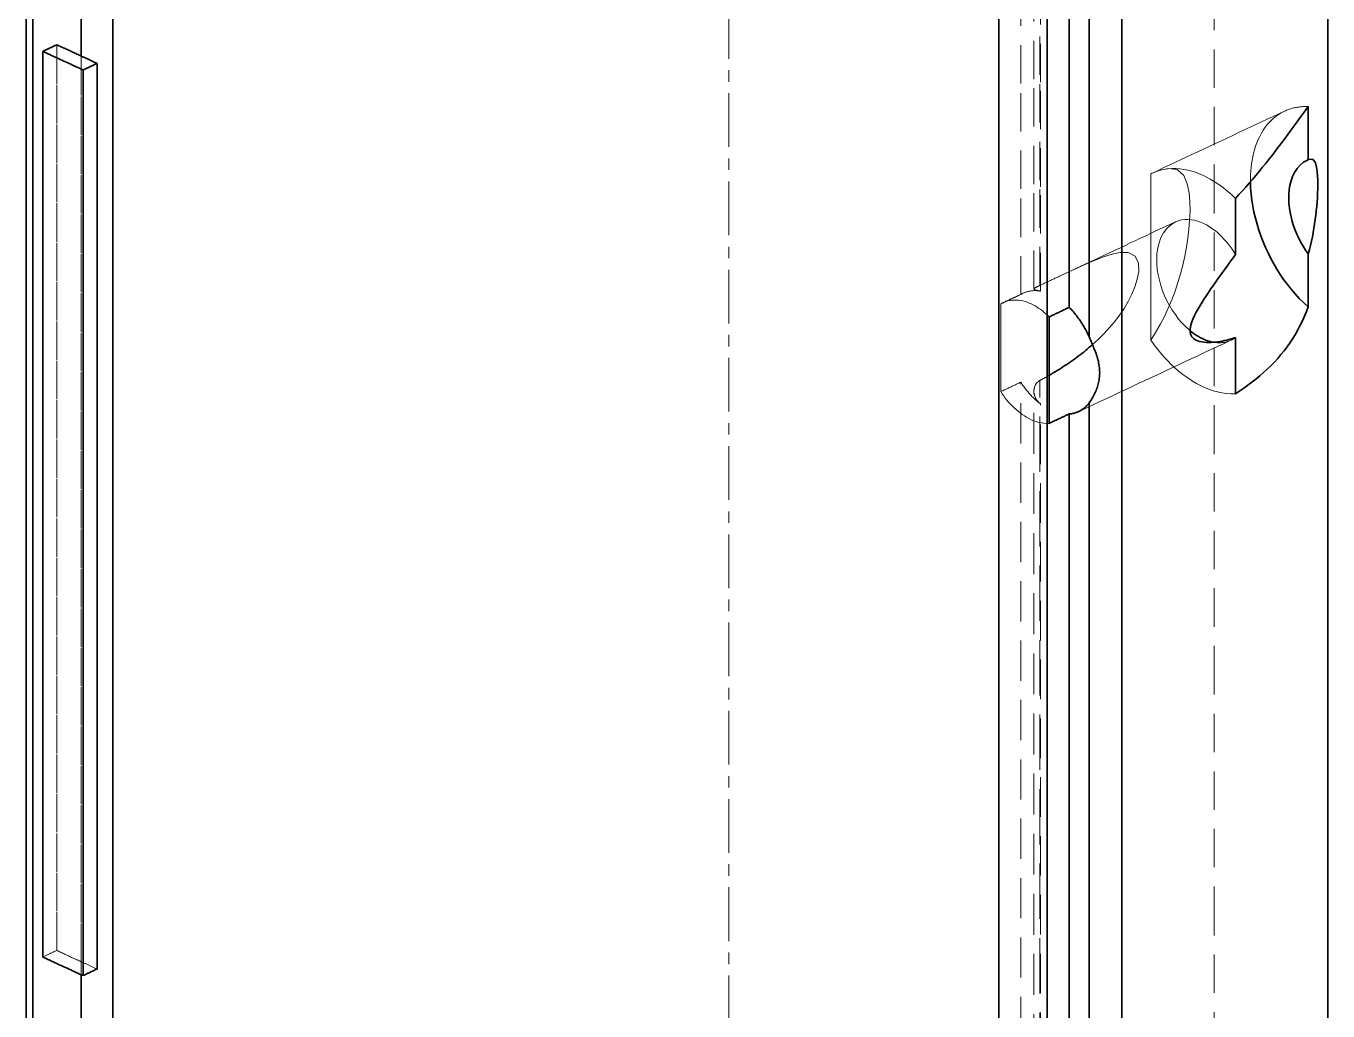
# Model space of a CAD drawing. Header units: millimetres. Extents: x 10 to 410, y 10 to 287.
# Drawn here: x 331.84 to 348.81, y 112.64 to 125.48 of the extents above; entities that cross this region are included whole.
import ezdxf

# ---------------------------------------------------------------- set-up
doc = ezdxf.new("R2010")
doc.units = ezdxf.units.MM
doc.linetypes.add('CENTER', pattern=[1.15, 0.7, -0.15, 0.15, -0.15])
doc.linetypes.add('DASHED', pattern=[0.75, 0.5, -0.25])
for name, color, linetype, lineweight in [('CENTER', 4, 'CENTER', 13), ('HIDDEN', 8, 'DASHED', 18), ('VISIBLE', 7, 'CONTINUOUS', 35)]:
    doc.layers.add(name, color=color, linetype=linetype, lineweight=lineweight)

msp = doc.modelspace()

# ---------------------------------------------------------------- linework, layer by layer
at = {"layer": 'CENTER'}
msp.add_line((341, 94), (341, 178), dxfattribs=at)
at = {"layer": 'HIDDEN'}
for points in [[(331.933, 104.587), (331.933, 107.723), (331.933, 110.86), (331.933, 113.997), (331.933, 117.133), (331.933, 120.27), (331.933, 123.406), (331.933, 126.543), (331.933, 129.679), (331.933, 132.816), (331.933, 135.953), (331.933, 139.089), (331.933, 142.226), (331.933, 145.362), (331.933, 148.499), (331.933, 151.635), (331.933, 154.772), (331.933, 157.909), (331.933, 161.045), (331.933, 164.182), (331.933, 167.318), (331.933, 170.455), (331.933, 173.591), (331.933, 176.728)], [(347.331, 101.215), (347.331, 104.351), (347.331, 107.488), (347.331, 110.624), (347.331, 113.761), (347.331, 116.897), (347.331, 120.034), (347.331, 123.171), (347.331, 126.307), (347.331, 129.444), (347.331, 132.58), (347.331, 135.717), (347.331, 138.853), (347.331, 141.99), (347.331, 145.127), (347.331, 148.263), (347.331, 151.4), (347.331, 154.536), (347.331, 157.673), (347.331, 160.809), (347.331, 163.946), (347.331, 167.082), (347.331, 170.219), (347.331, 173.356)], [(344.808, 121.976), (344.808, 123.352), (344.808, 124.728), (344.808, 126.104), (344.808, 127.48), (344.808, 128.856), (344.808, 130.232), (344.808, 131.608), (344.808, 132.984), (344.808, 134.36), (344.808, 135.736), (344.808, 137.112), (344.808, 138.488), (344.808, 139.864), (344.808, 141.24), (344.808, 142.616), (344.808, 143.992), (344.808, 145.368), (344.808, 146.744), (344.808, 148.12), (344.808, 149.496), (344.808, 150.872), (344.808, 152.248), (344.808, 153.624)], [(345.058, 122.096), (345.058, 123.467), (345.058, 124.839), (345.058, 126.211), (345.058, 127.583), (345.058, 128.955), (345.058, 130.327), (345.058, 131.699), (345.058, 133.071), (345.058, 134.442), (345.058, 135.814), (345.058, 137.186), (345.058, 138.558), (345.058, 139.93), (345.058, 141.302), (345.058, 142.674), (345.058, 144.045), (345.058, 145.417), (345.058, 146.789), (345.058, 148.161), (345.058, 149.533), (345.058, 150.905), (345.058, 152.277), (345.058, 153.649)], [(344.979, 122.048), (344.979, 123.416), (344.979, 124.784), (344.979, 126.152), (344.979, 127.52), (344.979, 128.888), (344.979, 130.255), (344.979, 131.623), (344.979, 132.991), (344.979, 134.359), (344.979, 135.727), (344.979, 137.095), (344.979, 138.462), (344.979, 139.83), (344.979, 141.198), (344.979, 142.566), (344.979, 143.934), (344.979, 145.302), (344.979, 146.669), (344.979, 148.037), (344.979, 149.405), (344.979, 150.773), (344.979, 152.141), (344.979, 153.508)], [(345.067, 122.02), (345.067, 123.382), (345.067, 124.744), (345.067, 126.106), (345.067, 127.467), (345.067, 128.829), (345.067, 130.191), (345.067, 131.553), (345.067, 132.914), (345.067, 134.276), (345.067, 135.638), (345.067, 137), (345.067, 138.362), (345.067, 139.723), (345.067, 141.085), (345.067, 142.447), (345.067, 143.809), (345.067, 145.171), (345.067, 146.532), (345.067, 147.894), (345.067, 149.256), (345.067, 150.618), (345.067, 151.979), (345.067, 153.341)], [(332.24, 113.427), (332.24, 113.94), (332.24, 114.453), (332.24, 114.967), (332.24, 115.48), (332.24, 115.993), (332.24, 116.506), (332.24, 117.02), (332.24, 117.533), (332.24, 118.046), (332.24, 118.559), (332.24, 119.073), (332.24, 119.586), (332.24, 120.099), (332.24, 120.612), (332.24, 121.126), (332.24, 121.639), (332.24, 122.152), (332.24, 122.665), (332.24, 123.179), (332.24, 123.692), (332.24, 124.205), (332.24, 124.718), (332.24, 125.232)], [(332.559, 113.28), (332.559, 113.793), (332.559, 114.306), (332.559, 114.819), (332.559, 115.333), (332.559, 115.846), (332.559, 116.359), (332.559, 116.872), (332.559, 117.386), (332.559, 117.899), (332.559, 118.412), (332.559, 118.926), (332.559, 119.439), (332.559, 119.952), (332.559, 120.465), (332.559, 120.979), (332.559, 121.492), (332.559, 122.005), (332.559, 122.518), (332.559, 123.032), (332.559, 123.545), (332.559, 124.058), (332.559, 124.571), (332.559, 125.085)], [(348.246, 124.366), (348.258, 124.372), (348.271, 124.378), (348.284, 124.383), (348.297, 124.388), (348.31, 124.392), (348.323, 124.396), (348.336, 124.4), (348.349, 124.404), (348.363, 124.408), (348.376, 124.411), (348.39, 124.414), (348.403, 124.416), (348.417, 124.418), (348.431, 124.42), (348.444, 124.422), (348.458, 124.423), (348.472, 124.424), (348.486, 124.425), (348.499, 124.426), (348.513, 124.426), (348.527, 124.426), (348.541, 124.426), (348.555, 124.426)], [(346.524, 123.56), (346.599, 123.595), (346.674, 123.63), (346.749, 123.665), (346.824, 123.7), (346.899, 123.735), (346.973, 123.77), (347.048, 123.805), (347.123, 123.841), (347.198, 123.876), (347.273, 123.911), (347.348, 123.946), (347.423, 123.981), (347.497, 124.016), (347.572, 124.051), (347.647, 124.086), (347.722, 124.121), (347.797, 124.156), (347.872, 124.191), (347.946, 124.226), (348.021, 124.261), (348.096, 124.296), (348.171, 124.331), (348.246, 124.366)], [(347.802, 123.446), (347.802, 123.493), (347.803, 123.54), (347.806, 123.587), (347.81, 123.633), (347.816, 123.68), (347.823, 123.726), (347.832, 123.773), (347.842, 123.818), (347.854, 123.864), (347.868, 123.908), (347.884, 123.953), (347.902, 123.996), (347.923, 124.038), (347.945, 124.08), (347.969, 124.12), (347.996, 124.158), (348.025, 124.195), (348.057, 124.23), (348.09, 124.263), (348.126, 124.293), (348.164, 124.32), (348.204, 124.345), (348.246, 124.366)], [(348.544, 123.729), (348.545, 123.73), (348.546, 123.73), (348.547, 123.73), (348.547, 123.731), (348.548, 123.731), (348.549, 123.731), (348.549, 123.732), (348.55, 123.732), (348.551, 123.732), (348.551, 123.733), (348.552, 123.733), (348.553, 123.733), (348.554, 123.734), (348.554, 123.734), (348.555, 123.734), (348.556, 123.735), (348.556, 123.735), (348.557, 123.735), (348.558, 123.736), (348.559, 123.736), (348.559, 123.736), (348.56, 123.737), (348.561, 123.737)], [(346.503, 121.382), (346.566, 121.482), (346.626, 121.585), (346.681, 121.691), (346.731, 121.798), (346.777, 121.908), (346.819, 122.019), (346.857, 122.132), (346.891, 122.246), (346.92, 122.361), (346.946, 122.477), (346.968, 122.593), (346.986, 122.711), (347, 122.829), (347.009, 122.947), (347.014, 123.066), (347.012, 123.185), (347.002, 123.303), (346.979, 123.42), (346.933, 123.529), (346.846, 123.606), (346.729, 123.62), (346.613, 123.593), (346.503, 123.549)], [(346.503, 123.549), (346.504, 123.55), (346.505, 123.55), (346.506, 123.551), (346.507, 123.551), (346.508, 123.552), (346.508, 123.552), (346.509, 123.553), (346.51, 123.553), (346.511, 123.554), (346.512, 123.554), (346.513, 123.555), (346.514, 123.555), (346.515, 123.555), (346.516, 123.556), (346.517, 123.556), (346.518, 123.557), (346.519, 123.557), (346.52, 123.558), (346.521, 123.558), (346.522, 123.559), (346.523, 123.559), (346.523, 123.56), (346.524, 123.56)], [(346.524, 123.56), (346.573, 123.58), (346.622, 123.596), (346.673, 123.608), (346.725, 123.616), (346.777, 123.619), (346.83, 123.619), (346.882, 123.615), (346.934, 123.608), (346.985, 123.598), (347.036, 123.585), (347.085, 123.569), (347.134, 123.55), (347.182, 123.53), (347.229, 123.507), (347.275, 123.482), (347.32, 123.455), (347.365, 123.427), (347.408, 123.397), (347.449, 123.366), (347.49, 123.334), (347.53, 123.3), (347.569, 123.265), (347.607, 123.229)], [(346.503, 121.382), (346.503, 121.476), (346.503, 121.57), (346.503, 121.665), (346.503, 121.759), (346.503, 121.853), (346.503, 121.947), (346.503, 122.042), (346.503, 122.136), (346.503, 122.23), (346.503, 122.324), (346.503, 122.419), (346.503, 122.513), (346.503, 122.607), (346.503, 122.701), (346.503, 122.795), (346.503, 122.89), (346.503, 122.984), (346.503, 123.078), (346.503, 123.172), (346.503, 123.267), (346.503, 123.361), (346.503, 123.455), (346.503, 123.549)], [(345.323, 122.22), (345.388, 122.251), (345.454, 122.281), (345.519, 122.312), (345.584, 122.342), (345.649, 122.373), (345.714, 122.403), (345.78, 122.434), (345.845, 122.465), (345.91, 122.495), (345.975, 122.526), (346.04, 122.556), (346.106, 122.587), (346.171, 122.617), (346.236, 122.648), (346.301, 122.678), (346.366, 122.709), (346.432, 122.739), (346.497, 122.77), (346.562, 122.801), (346.627, 122.831), (346.693, 122.862), (346.758, 122.892), (346.823, 122.923)], [(347.015, 121.506), (346.962, 121.553), (346.912, 121.604), (346.866, 121.657), (346.823, 121.714), (346.783, 121.773), (346.746, 121.833), (346.713, 121.896), (346.683, 121.96), (346.657, 122.026), (346.634, 122.093), (346.615, 122.162), (346.599, 122.231), (346.588, 122.301), (346.581, 122.372), (346.58, 122.442), (346.583, 122.513), (346.593, 122.583), (346.61, 122.652), (346.635, 122.719), (346.668, 122.782), (346.71, 122.838), (346.762, 122.886), (346.823, 122.923)], [(346.823, 122.923), (346.862, 122.938), (346.903, 122.949), (346.945, 122.954), (346.987, 122.955), (347.029, 122.952), (347.071, 122.945), (347.112, 122.934), (347.151, 122.92), (347.19, 122.903), (347.228, 122.884), (347.264, 122.862), (347.299, 122.839), (347.333, 122.814), (347.366, 122.787), (347.397, 122.759), (347.428, 122.73), (347.457, 122.699), (347.485, 122.667), (347.512, 122.635), (347.537, 122.601), (347.562, 122.567), (347.585, 122.532), (347.607, 122.496)], [(345.743, 121.324), (345.82, 121.395), (345.894, 121.468), (345.965, 121.545), (346.032, 121.626), (346.096, 121.709), (346.154, 121.796), (346.208, 121.886), (346.256, 121.979), (346.296, 122.075), (346.327, 122.175), (346.345, 122.278), (346.342, 122.383), (346.298, 122.476), (346.206, 122.522), (346.102, 122.522), (345.999, 122.501), (345.899, 122.47), (345.801, 122.433), (345.704, 122.393), (345.608, 122.351), (345.513, 122.308), (345.418, 122.264), (345.323, 122.22)], [(345.323, 122.22), (345.312, 122.215), (345.3, 122.209), (345.289, 122.204), (345.277, 122.198), (345.266, 122.193), (345.254, 122.188), (345.243, 122.182), (345.231, 122.177), (345.22, 122.171), (345.208, 122.166), (345.197, 122.161), (345.185, 122.155), (345.174, 122.15), (345.162, 122.144), (345.151, 122.139), (345.139, 122.134), (345.128, 122.128), (345.116, 122.123), (345.105, 122.117), (345.093, 122.112), (345.082, 122.106), (345.07, 122.101), (345.058, 122.096)], [(344.979, 122.048), (344.981, 122.052), (344.983, 122.055), (344.986, 122.058), (344.99, 122.06), (344.993, 122.063), (344.997, 122.065), (345, 122.067), (345.004, 122.069), (345.007, 122.071), (345.011, 122.072), (345.015, 122.074), (345.018, 122.076), (345.022, 122.078), (345.025, 122.08), (345.029, 122.082), (345.033, 122.083), (345.036, 122.085), (345.04, 122.087), (345.044, 122.089), (345.047, 122.09), (345.051, 122.092), (345.055, 122.094), (345.058, 122.096)], [(345.067, 122.02), (345.063, 122.021), (345.059, 122.022), (345.055, 122.022), (345.051, 122.023), (345.047, 122.024), (345.043, 122.025), (345.039, 122.025), (345.035, 122.026), (345.031, 122.027), (345.027, 122.028), (345.023, 122.029), (345.019, 122.03), (345.015, 122.031), (345.011, 122.032), (345.007, 122.033), (345.003, 122.034), (344.999, 122.035), (344.995, 122.037), (344.991, 122.038), (344.988, 122.04), (344.984, 122.042), (344.981, 122.045), (344.979, 122.048)], [(344.547, 121.854), (344.558, 121.859), (344.57, 121.865), (344.581, 121.87), (344.592, 121.875), (344.604, 121.881), (344.615, 121.886), (344.626, 121.891), (344.638, 121.897), (344.649, 121.902), (344.66, 121.907), (344.672, 121.913), (344.683, 121.918), (344.694, 121.923), (344.706, 121.929), (344.717, 121.934), (344.728, 121.939), (344.74, 121.944), (344.751, 121.95), (344.762, 121.955), (344.774, 121.96), (344.785, 121.966), (344.796, 121.971), (344.808, 121.976)], [(344.547, 121.854), (344.548, 121.855), (344.55, 121.856), (344.551, 121.857), (344.552, 121.857), (344.554, 121.858), (344.555, 121.859), (344.557, 121.86), (344.558, 121.861), (344.56, 121.862), (344.561, 121.862), (344.562, 121.863), (344.564, 121.864), (344.565, 121.865), (344.567, 121.865), (344.568, 121.866), (344.57, 121.867), (344.571, 121.868), (344.573, 121.868), (344.574, 121.869), (344.575, 121.87), (344.577, 121.87), (344.578, 121.871), (344.58, 121.872)], [(344.58, 121.872), (344.591, 121.877), (344.603, 121.883), (344.614, 121.888), (344.625, 121.893), (344.637, 121.898), (344.648, 121.904), (344.659, 121.909), (344.671, 121.914), (344.682, 121.92), (344.693, 121.925), (344.705, 121.93), (344.716, 121.936), (344.727, 121.941), (344.739, 121.946), (344.75, 121.952), (344.761, 121.957), (344.773, 121.962), (344.784, 121.968), (344.795, 121.973), (344.807, 121.978), (344.818, 121.983), (344.829, 121.989), (344.841, 121.994)], [(344.58, 121.872), (344.607, 121.883), (344.634, 121.892), (344.662, 121.898), (344.691, 121.903), (344.72, 121.904), (344.749, 121.904), (344.778, 121.902), (344.806, 121.898), (344.835, 121.892), (344.863, 121.885), (344.89, 121.876), (344.917, 121.865), (344.944, 121.854), (344.97, 121.841), (344.995, 121.827), (345.02, 121.812), (345.044, 121.796), (345.068, 121.78), (345.091, 121.762), (345.114, 121.744), (345.136, 121.725), (345.157, 121.706), (345.178, 121.686)], [(344.808, 121.976), (344.809, 121.977), (344.81, 121.978), (344.812, 121.979), (344.813, 121.98), (344.815, 121.98), (344.816, 121.981), (344.818, 121.982), (344.819, 121.983), (344.82, 121.984), (344.822, 121.984), (344.823, 121.985), (344.825, 121.986), (344.826, 121.987), (344.828, 121.988), (344.829, 121.988), (344.83, 121.989), (344.832, 121.99), (344.833, 121.991), (344.835, 121.991), (344.836, 121.992), (344.838, 121.993), (344.839, 121.993), (344.841, 121.994)], [(344.841, 121.994), (344.85, 121.998), (344.859, 122.002), (344.869, 122.006), (344.878, 122.009), (344.888, 122.012), (344.897, 122.015), (344.907, 122.017), (344.917, 122.019), (344.927, 122.021), (344.937, 122.023), (344.947, 122.024), (344.957, 122.025), (344.967, 122.026), (344.977, 122.027), (344.987, 122.027), (344.997, 122.027), (345.007, 122.027), (345.017, 122.026), (345.027, 122.025), (345.037, 122.024), (345.047, 122.023), (345.057, 122.022), (345.067, 122.02)], [(344.547, 120.711), (344.547, 120.76), (344.547, 120.81), (344.547, 120.86), (344.547, 120.91), (344.547, 120.959), (344.547, 121.009), (344.547, 121.059), (344.547, 121.108), (344.547, 121.158), (344.547, 121.208), (344.547, 121.258), (344.547, 121.307), (344.547, 121.357), (344.547, 121.407), (344.547, 121.456), (344.547, 121.506), (344.547, 121.556), (344.547, 121.606), (344.547, 121.655), (344.547, 121.705), (344.547, 121.755), (344.547, 121.804), (344.547, 121.854)], [(345.563, 120.451), (345.65, 120.492), (345.736, 120.532), (345.822, 120.573), (345.908, 120.613), (345.994, 120.653), (346.081, 120.694), (346.167, 120.734), (346.253, 120.774), (346.339, 120.815), (346.425, 120.855), (346.511, 120.896), (346.598, 120.936), (346.684, 120.976), (346.77, 121.017), (346.856, 121.057), (346.942, 121.097), (347.029, 121.138), (347.115, 121.178), (347.201, 121.219), (347.287, 121.259), (347.373, 121.299), (347.46, 121.34), (347.546, 121.38)], [(347.607, 120.684), (347.548, 120.683), (347.489, 120.687), (347.431, 120.695), (347.373, 120.708), (347.316, 120.723), (347.26, 120.743), (347.205, 120.765), (347.151, 120.79), (347.099, 120.818), (347.048, 120.848), (346.998, 120.88), (346.95, 120.914), (346.903, 120.949), (346.857, 120.987), (346.813, 121.026), (346.77, 121.066), (346.728, 121.108), (346.687, 121.151), (346.648, 121.195), (346.61, 121.24), (346.573, 121.287), (346.537, 121.334), (346.503, 121.382)], [(347.546, 121.38), (347.537, 121.376), (347.527, 121.372), (347.518, 121.369), (347.508, 121.365), (347.499, 121.362), (347.489, 121.359), (347.479, 121.357), (347.469, 121.355), (347.459, 121.353), (347.449, 121.351), (347.439, 121.35), (347.429, 121.349), (347.419, 121.348), (347.409, 121.348), (347.399, 121.347), (347.389, 121.347), (347.379, 121.348), (347.369, 121.348), (347.359, 121.349), (347.349, 121.35), (347.339, 121.351), (347.329, 121.352), (347.319, 121.354)], [(347.607, 121.417), (347.605, 121.415), (347.602, 121.414), (347.6, 121.412), (347.597, 121.41), (347.595, 121.408), (347.592, 121.406), (347.589, 121.405), (347.587, 121.403), (347.584, 121.401), (347.581, 121.4), (347.579, 121.398), (347.576, 121.396), (347.573, 121.395), (347.571, 121.393), (347.568, 121.392), (347.565, 121.39), (347.562, 121.389), (347.56, 121.387), (347.557, 121.386), (347.554, 121.384), (347.551, 121.383), (347.549, 121.381), (347.546, 121.38)], [(344.979, 120.717), (344.98, 120.724), (344.98, 120.732), (344.981, 120.739), (344.982, 120.746), (344.983, 120.754), (344.985, 120.761), (344.987, 120.768), (344.989, 120.775), (344.992, 120.782), (344.994, 120.789), (344.998, 120.795), (345.001, 120.802), (345.005, 120.808), (345.009, 120.814), (345.014, 120.82), (345.018, 120.826), (345.023, 120.831), (345.029, 120.836), (345.034, 120.841), (345.04, 120.845), (345.046, 120.85), (345.052, 120.854), (345.058, 120.857)], [(345.058, 120.857), (345.064, 120.86), (345.069, 120.863), (345.074, 120.866), (345.079, 120.868), (345.085, 120.871), (345.09, 120.874), (345.095, 120.877), (345.1, 120.88), (345.105, 120.883), (345.111, 120.885), (345.116, 120.888), (345.121, 120.891), (345.126, 120.894), (345.131, 120.897), (345.137, 120.9), (345.142, 120.903), (345.147, 120.906), (345.152, 120.908), (345.157, 120.911), (345.162, 120.914), (345.168, 120.917), (345.173, 120.92), (345.178, 120.923)], [(345.058, 98.522), (345.058, 99.493), (345.058, 100.465), (345.058, 101.436), (345.058, 102.407), (345.058, 103.378), (345.058, 104.349), (345.058, 105.32), (345.058, 106.291), (345.058, 107.262), (345.058, 108.233), (345.058, 109.204), (345.058, 110.175), (345.058, 111.146), (345.058, 112.117), (345.058, 113.089), (345.058, 114.06), (345.058, 115.031), (345.058, 116.002), (345.058, 116.973), (345.058, 117.944), (345.058, 118.915), (345.058, 119.886), (345.058, 120.857)], [(344.547, 120.711), (344.558, 120.716), (344.57, 120.721), (344.581, 120.727), (344.592, 120.732), (344.604, 120.737), (344.615, 120.743), (344.626, 120.748), (344.638, 120.753), (344.649, 120.758), (344.66, 120.764), (344.672, 120.769), (344.683, 120.774), (344.694, 120.78), (344.706, 120.785), (344.717, 120.79), (344.728, 120.796), (344.74, 120.801), (344.751, 120.806), (344.762, 120.812), (344.774, 120.817), (344.785, 120.822), (344.796, 120.828), (344.808, 120.833)], [(345.178, 120.297), (345.144, 120.297), (345.109, 120.299), (345.076, 120.303), (345.042, 120.31), (345.009, 120.32), (344.977, 120.331), (344.945, 120.345), (344.914, 120.359), (344.884, 120.376), (344.855, 120.394), (344.827, 120.413), (344.799, 120.433), (344.772, 120.454), (344.746, 120.477), (344.721, 120.5), (344.696, 120.524), (344.673, 120.549), (344.65, 120.574), (344.628, 120.6), (344.606, 120.627), (344.586, 120.654), (344.566, 120.682), (344.547, 120.711)], [(345.067, 120.55), (345.054, 120.56), (345.041, 120.57), (345.028, 120.581), (345.015, 120.592), (345.002, 120.603), (344.99, 120.614), (344.978, 120.626), (344.966, 120.638), (344.954, 120.649), (344.942, 120.662), (344.931, 120.674), (344.919, 120.686), (344.908, 120.699), (344.898, 120.712), (344.887, 120.725), (344.876, 120.738), (344.866, 120.751), (344.856, 120.764), (344.846, 120.778), (344.836, 120.791), (344.826, 120.805), (344.817, 120.819), (344.808, 120.833)], [(344.808, 103.041), (344.808, 103.815), (344.808, 104.588), (344.808, 105.362), (344.808, 106.136), (344.808, 106.909), (344.808, 107.683), (344.808, 108.456), (344.808, 109.23), (344.808, 110.003), (344.808, 110.777), (344.808, 111.55), (344.808, 112.324), (344.808, 113.097), (344.808, 113.871), (344.808, 114.645), (344.808, 115.418), (344.808, 116.192), (344.808, 116.965), (344.808, 117.739), (344.808, 118.512), (344.808, 119.286), (344.808, 120.059), (344.808, 120.833)], [(345.067, 120.55), (345.06, 120.555), (345.054, 120.56), (345.047, 120.566), (345.041, 120.572), (345.035, 120.578), (345.03, 120.585), (345.024, 120.591), (345.019, 120.598), (345.014, 120.605), (345.01, 120.612), (345.005, 120.619), (345.001, 120.627), (344.998, 120.635), (344.994, 120.642), (344.991, 120.65), (344.989, 120.658), (344.986, 120.667), (344.984, 120.675), (344.982, 120.683), (344.981, 120.692), (344.98, 120.7), (344.98, 120.709), (344.979, 120.717)], [(344.979, 102.696), (344.979, 103.479), (344.979, 104.263), (344.979, 105.046), (344.979, 105.83), (344.979, 106.613), (344.979, 107.397), (344.979, 108.18), (344.979, 108.964), (344.979, 109.747), (344.979, 110.531), (344.979, 111.315), (344.979, 112.098), (344.979, 112.882), (344.979, 113.665), (344.979, 114.449), (344.979, 115.232), (344.979, 116.016), (344.979, 116.799), (344.979, 117.583), (344.979, 118.366), (344.979, 119.15), (344.979, 119.934), (344.979, 120.717)], [(345.067, 102.922), (345.067, 103.688), (345.067, 104.455), (345.067, 105.221), (345.067, 105.988), (345.067, 106.754), (345.067, 107.52), (345.067, 108.287), (345.067, 109.053), (345.067, 109.82), (345.067, 110.586), (345.067, 111.353), (345.067, 112.119), (345.067, 112.885), (345.067, 113.652), (345.067, 114.418), (345.067, 115.185), (345.067, 115.951), (345.067, 116.718), (345.067, 117.484), (345.067, 118.251), (345.067, 119.017), (345.067, 119.783), (345.067, 120.55)], [(332.058, 113.341), (332.066, 113.345), (332.073, 113.349), (332.081, 113.352), (332.089, 113.356), (332.097, 113.36), (332.105, 113.364), (332.113, 113.367), (332.121, 113.371), (332.129, 113.375), (332.137, 113.378), (332.145, 113.382), (332.153, 113.386), (332.161, 113.39), (332.169, 113.393), (332.177, 113.397), (332.185, 113.401), (332.193, 113.404), (332.2, 113.408), (332.208, 113.412), (332.216, 113.416), (332.224, 113.419), (332.232, 113.423), (332.24, 113.427)], [(332.24, 113.427), (332.254, 113.42), (332.268, 113.414), (332.282, 113.408), (332.296, 113.401), (332.31, 113.395), (332.323, 113.388), (332.337, 113.382), (332.351, 113.376), (332.365, 113.369), (332.379, 113.363), (332.393, 113.356), (332.407, 113.35), (332.42, 113.344), (332.434, 113.337), (332.448, 113.331), (332.462, 113.324), (332.476, 113.318), (332.49, 113.312), (332.504, 113.305), (332.518, 113.299), (332.531, 113.292), (332.545, 113.286), (332.559, 113.28)], [(332.559, 113.28), (332.568, 113.276), (332.577, 113.271), (332.586, 113.267), (332.595, 113.263), (332.604, 113.259), (332.613, 113.255), (332.622, 113.251), (332.631, 113.247), (332.64, 113.242), (332.649, 113.238), (332.658, 113.234), (332.667, 113.23), (332.676, 113.226), (332.685, 113.222), (332.694, 113.218), (332.703, 113.213), (332.712, 113.209), (332.721, 113.205), (332.73, 113.201), (332.739, 113.197), (332.748, 113.193), (332.757, 113.188), (332.766, 113.184)], [(332.559, 113.11), (332.559, 113.117), (332.559, 113.125), (332.559, 113.132), (332.559, 113.139), (332.559, 113.147), (332.559, 113.154), (332.559, 113.162), (332.559, 113.169), (332.559, 113.176), (332.559, 113.184), (332.559, 113.191), (332.559, 113.199), (332.559, 113.206), (332.559, 113.213), (332.559, 113.221), (332.559, 113.228), (332.559, 113.235), (332.559, 113.243), (332.559, 113.25), (332.559, 113.258), (332.559, 113.265), (332.559, 113.272), (332.559, 113.28)]]:
    msp.add_lwpolyline(points, dxfattribs=at)
at = {"layer": 'VISIBLE'}
for points in [[(331.84, 104.487), (331.84, 107.624), (331.84, 110.76), (331.84, 113.897), (331.84, 117.033), (331.84, 120.17), (331.84, 123.306), (331.84, 126.443), (331.84, 129.579), (331.84, 132.716), (331.84, 135.853), (331.84, 138.989), (331.84, 142.126), (331.84, 145.262), (331.84, 148.399), (331.84, 151.535), (331.84, 154.672), (331.84, 157.809), (331.84, 160.945), (331.84, 164.082), (331.84, 167.218), (331.84, 170.355), (331.84, 173.491), (331.84, 176.628)], [(348.812, 101.215), (348.812, 104.351), (348.812, 107.488), (348.812, 110.624), (348.812, 113.761), (348.812, 116.897), (348.812, 120.034), (348.812, 123.171), (348.812, 126.307), (348.812, 129.444), (348.812, 132.58), (348.812, 135.717), (348.812, 138.853), (348.812, 141.99), (348.812, 145.127), (348.812, 148.263), (348.812, 151.4), (348.812, 154.536), (348.812, 157.673), (348.812, 160.809), (348.812, 163.946), (348.812, 167.082), (348.812, 170.219), (348.812, 173.356)], [(346.124, 98.044), (346.124, 101.18), (346.124, 104.317), (346.124, 107.453), (346.124, 110.59), (346.124, 113.727), (346.124, 116.863), (346.124, 120), (346.124, 123.136), (346.124, 126.273), (346.124, 129.409), (346.124, 132.546), (346.124, 135.683), (346.124, 138.819), (346.124, 141.956), (346.124, 145.092), (346.124, 148.229), (346.124, 151.365), (346.124, 154.502), (346.124, 157.639), (346.124, 160.775), (346.124, 163.912), (346.124, 167.048), (346.124, 170.185)], [(344.521, 102.907), (344.521, 105.644), (344.521, 108.382), (344.521, 111.119), (344.521, 113.856), (344.521, 116.594), (344.521, 119.331), (344.521, 122.069), (344.521, 124.806), (344.521, 127.543), (344.521, 130.281), (344.521, 133.018), (344.521, 135.755), (344.521, 138.493), (344.521, 141.23), (344.521, 143.968), (344.521, 146.705), (344.521, 149.442), (344.521, 152.18), (344.521, 154.917), (344.521, 157.654), (344.521, 160.392), (344.521, 163.129), (344.521, 165.866)], [(345.152, 102.616), (345.152, 105.353), (345.152, 108.091), (345.152, 110.828), (345.152, 113.566), (345.152, 116.303), (345.152, 119.04), (345.152, 121.778), (345.152, 124.515), (345.152, 127.252), (345.152, 129.99), (345.152, 132.727), (345.152, 135.464), (345.152, 138.202), (345.152, 140.939), (345.152, 143.677), (345.152, 146.414), (345.152, 149.151), (345.152, 151.889), (345.152, 154.626), (345.152, 157.363), (345.152, 160.101), (345.152, 162.838), (345.152, 165.576)], [(345.698, 121.425), (345.698, 122.813), (345.698, 124.201), (345.698, 125.589), (345.698, 126.978), (345.698, 128.366), (345.698, 129.754), (345.698, 131.142), (345.698, 132.531), (345.698, 133.919), (345.698, 135.307), (345.698, 136.695), (345.698, 138.084), (345.698, 139.472), (345.698, 140.86), (345.698, 142.248), (345.698, 143.637), (345.698, 145.025), (345.698, 146.413), (345.698, 147.801), (345.698, 149.19), (345.698, 150.578), (345.698, 151.966), (345.698, 153.354)], [(345.439, 121.808), (345.439, 123.173), (345.439, 124.538), (345.439, 125.904), (345.439, 127.269), (345.439, 128.635), (345.439, 130), (345.439, 131.365), (345.439, 132.731), (345.439, 134.096), (345.439, 135.461), (345.439, 136.827), (345.439, 138.192), (345.439, 139.557), (345.439, 140.923), (345.439, 142.288), (345.439, 143.653), (345.439, 145.019), (345.439, 146.384), (345.439, 147.75), (345.439, 149.115), (345.439, 150.48), (345.439, 151.846), (345.439, 153.211)], [(331.928, 104.389), (331.928, 105.368), (331.928, 106.348), (331.928, 107.327), (331.928, 108.306), (331.928, 109.286), (331.928, 110.265), (331.928, 111.244), (331.928, 112.223), (331.928, 113.203), (331.928, 114.182), (331.928, 115.161), (331.928, 116.14), (331.928, 117.12), (331.928, 118.099), (331.928, 119.078), (331.928, 120.057), (331.928, 121.037), (331.928, 122.016), (331.928, 122.995), (331.928, 123.975), (331.928, 124.954), (331.928, 125.933), (331.928, 126.912)], [(332.559, 125.085), (332.559, 125.138), (332.559, 125.192), (332.559, 125.245), (332.559, 125.299), (332.559, 125.352), (332.559, 125.406), (332.559, 125.46), (332.559, 125.513), (332.559, 125.567), (332.559, 125.62), (332.559, 125.674), (332.559, 125.728), (332.559, 125.781), (332.559, 125.835), (332.559, 125.888), (332.559, 125.942), (332.559, 125.995), (332.559, 126.049), (332.559, 126.103), (332.559, 126.156), (332.559, 126.21), (332.559, 126.263), (332.559, 126.317)], [(332.971, 104.096), (332.971, 105.067), (332.971, 106.038), (332.971, 107.009), (332.971, 107.98), (332.971, 108.951), (332.971, 109.922), (332.971, 110.893), (332.971, 111.864), (332.971, 112.835), (332.971, 113.806), (332.971, 114.777), (332.971, 115.749), (332.971, 116.72), (332.971, 117.691), (332.971, 118.662), (332.971, 119.633), (332.971, 120.604), (332.971, 121.575), (332.971, 122.546), (332.971, 123.517), (332.971, 124.488), (332.971, 125.459), (332.971, 126.43)], [(332.058, 125.146), (332.066, 125.15), (332.073, 125.154), (332.081, 125.157), (332.089, 125.161), (332.097, 125.165), (332.105, 125.168), (332.113, 125.172), (332.121, 125.176), (332.129, 125.18), (332.137, 125.183), (332.145, 125.187), (332.153, 125.191), (332.161, 125.194), (332.169, 125.198), (332.177, 125.202), (332.185, 125.206), (332.193, 125.209), (332.2, 125.213), (332.208, 125.217), (332.216, 125.221), (332.224, 125.224), (332.232, 125.228), (332.24, 125.232)], [(332.058, 113.341), (332.058, 113.855), (332.058, 114.368), (332.058, 114.881), (332.058, 115.394), (332.058, 115.908), (332.058, 116.421), (332.058, 116.934), (332.058, 117.447), (332.058, 117.961), (332.058, 118.474), (332.058, 118.987), (332.058, 119.5), (332.058, 120.014), (332.058, 120.527), (332.058, 121.04), (332.058, 121.553), (332.058, 122.067), (332.058, 122.58), (332.058, 123.093), (332.058, 123.606), (332.058, 124.12), (332.058, 124.633), (332.058, 125.146)], [(332.058, 125.146), (332.08, 125.136), (332.103, 125.125), (332.126, 125.115), (332.149, 125.104), (332.172, 125.093), (332.195, 125.083), (332.218, 125.072), (332.24, 125.062), (332.263, 125.051), (332.286, 125.041), (332.309, 125.03), (332.332, 125.02), (332.355, 125.009), (332.378, 124.999), (332.401, 124.988), (332.423, 124.977), (332.446, 124.967), (332.469, 124.956), (332.492, 124.946), (332.515, 124.935), (332.538, 124.925), (332.561, 124.914), (332.583, 124.904)], [(332.24, 125.232), (332.254, 125.225), (332.268, 125.219), (332.282, 125.213), (332.296, 125.206), (332.31, 125.2), (332.323, 125.193), (332.337, 125.187), (332.351, 125.181), (332.365, 125.174), (332.379, 125.168), (332.393, 125.161), (332.407, 125.155), (332.42, 125.149), (332.434, 125.142), (332.448, 125.136), (332.462, 125.129), (332.476, 125.123), (332.49, 125.117), (332.504, 125.11), (332.518, 125.104), (332.531, 125.097), (332.545, 125.091), (332.559, 125.085)], [(332.559, 125.085), (332.568, 125.08), (332.577, 125.076), (332.586, 125.072), (332.595, 125.068), (332.604, 125.064), (332.613, 125.06), (332.622, 125.056), (332.631, 125.051), (332.64, 125.047), (332.649, 125.043), (332.658, 125.039), (332.667, 125.035), (332.676, 125.031), (332.685, 125.027), (332.694, 125.022), (332.703, 125.018), (332.712, 125.014), (332.721, 125.01), (332.73, 125.006), (332.739, 125.002), (332.748, 124.998), (332.757, 124.993), (332.766, 124.989)], [(332.583, 124.904), (332.591, 124.907), (332.599, 124.911), (332.607, 124.915), (332.615, 124.919), (332.623, 124.922), (332.631, 124.926), (332.639, 124.93), (332.647, 124.933), (332.655, 124.937), (332.663, 124.941), (332.671, 124.945), (332.679, 124.948), (332.687, 124.952), (332.695, 124.956), (332.703, 124.959), (332.71, 124.963), (332.718, 124.967), (332.726, 124.971), (332.734, 124.974), (332.742, 124.978), (332.75, 124.982), (332.758, 124.986), (332.766, 124.989)], [(332.766, 113.184), (332.766, 113.698), (332.766, 114.211), (332.766, 114.724), (332.766, 115.237), (332.766, 115.751), (332.766, 116.264), (332.766, 116.777), (332.766, 117.29), (332.766, 117.804), (332.766, 118.317), (332.766, 118.83), (332.766, 119.343), (332.766, 119.857), (332.766, 120.37), (332.766, 120.883), (332.766, 121.396), (332.766, 121.91), (332.766, 122.423), (332.766, 122.936), (332.766, 123.449), (332.766, 123.963), (332.766, 124.476), (332.766, 124.989)], [(332.583, 113.099), (332.583, 113.612), (332.583, 114.125), (332.583, 114.639), (332.583, 115.152), (332.583, 115.665), (332.583, 116.178), (332.583, 116.692), (332.583, 117.205), (332.583, 117.718), (332.583, 118.231), (332.583, 118.745), (332.583, 119.258), (332.583, 119.771), (332.583, 120.284), (332.583, 120.798), (332.583, 121.311), (332.583, 121.824), (332.583, 122.337), (332.583, 122.851), (332.583, 123.364), (332.583, 123.877), (332.583, 124.39), (332.583, 124.904)], [(348.555, 124.426), (348.515, 124.372), (348.476, 124.319), (348.437, 124.265), (348.398, 124.211), (348.359, 124.157), (348.32, 124.104), (348.281, 124.05), (348.241, 123.997), (348.201, 123.944), (348.161, 123.891), (348.121, 123.838), (348.08, 123.785), (348.039, 123.733), (347.998, 123.681), (347.956, 123.63), (347.914, 123.578), (347.871, 123.527), (347.828, 123.477), (347.785, 123.426), (347.741, 123.376), (347.697, 123.327), (347.652, 123.278), (347.607, 123.229)], [(348.555, 123.734), (348.555, 123.764), (348.555, 123.794), (348.555, 123.824), (348.555, 123.854), (348.555, 123.884), (348.555, 123.914), (348.555, 123.944), (348.555, 123.974), (348.555, 124.005), (348.555, 124.035), (348.555, 124.065), (348.555, 124.095), (348.555, 124.125), (348.555, 124.155), (348.555, 124.185), (348.555, 124.215), (348.555, 124.245), (348.555, 124.275), (348.555, 124.305), (348.555, 124.335), (348.555, 124.365), (348.555, 124.396), (348.555, 124.426)], [(348.555, 122.506), (348.52, 122.554), (348.488, 122.605), (348.459, 122.656), (348.432, 122.709), (348.407, 122.763), (348.384, 122.817), (348.364, 122.873), (348.346, 122.93), (348.331, 122.987), (348.319, 123.046), (348.31, 123.104), (348.304, 123.163), (348.301, 123.223), (348.302, 123.282), (348.307, 123.341), (348.317, 123.4), (348.331, 123.457), (348.351, 123.513), (348.377, 123.567), (348.409, 123.617), (348.448, 123.661), (348.493, 123.7), (348.544, 123.729)], [(348.544, 123.729), (348.545, 123.73), (348.545, 123.73), (348.546, 123.73), (348.546, 123.73), (348.547, 123.73), (348.547, 123.731), (348.547, 123.731), (348.548, 123.731), (348.548, 123.731), (348.549, 123.731), (348.549, 123.732), (348.55, 123.732), (348.55, 123.732), (348.551, 123.732), (348.551, 123.732), (348.551, 123.733), (348.552, 123.733), (348.552, 123.733), (348.553, 123.733), (348.553, 123.733), (348.554, 123.733), (348.554, 123.734), (348.555, 123.734)], [(348.555, 122.506), (348.57, 122.561), (348.584, 122.617), (348.597, 122.672), (348.609, 122.728), (348.62, 122.784), (348.63, 122.841), (348.639, 122.897), (348.647, 122.954), (348.654, 123.011), (348.66, 123.067), (348.666, 123.124), (348.671, 123.181), (348.674, 123.238), (348.677, 123.296), (348.679, 123.353), (348.68, 123.41), (348.679, 123.467), (348.677, 123.524), (348.672, 123.581), (348.664, 123.638), (348.648, 123.693), (348.615, 123.739), (348.561, 123.737)], [(348.561, 123.737), (348.56, 123.737), (348.56, 123.737), (348.56, 123.737), (348.56, 123.736), (348.559, 123.736), (348.559, 123.736), (348.559, 123.736), (348.559, 123.736), (348.558, 123.736), (348.558, 123.736), (348.558, 123.736), (348.558, 123.735), (348.557, 123.735), (348.557, 123.735), (348.557, 123.735), (348.556, 123.735), (348.556, 123.735), (348.556, 123.735), (348.556, 123.734), (348.555, 123.734), (348.555, 123.734), (348.555, 123.734), (348.555, 123.734)], [(348.555, 121.814), (348.496, 121.868), (348.439, 121.925), (348.384, 121.984), (348.332, 122.045), (348.283, 122.108), (348.235, 122.173), (348.19, 122.239), (348.147, 122.307), (348.106, 122.376), (348.068, 122.447), (348.032, 122.519), (347.998, 122.591), (347.967, 122.665), (347.938, 122.74), (347.912, 122.816), (347.888, 122.893), (347.867, 122.97), (347.848, 123.048), (347.833, 123.127), (347.82, 123.206), (347.811, 123.286), (347.804, 123.366), (347.802, 123.446)], [(347.607, 122.496), (347.607, 122.528), (347.607, 122.559), (347.607, 122.591), (347.607, 122.623), (347.607, 122.655), (347.607, 122.687), (347.607, 122.719), (347.607, 122.751), (347.607, 122.783), (347.607, 122.814), (347.607, 122.846), (347.607, 122.878), (347.607, 122.91), (347.607, 122.942), (347.607, 122.974), (347.607, 123.006), (347.607, 123.038), (347.607, 123.069), (347.607, 123.101), (347.607, 123.133), (347.607, 123.165), (347.607, 123.197), (347.607, 123.229)], [(347.607, 122.496), (347.577, 122.455), (347.548, 122.414), (347.518, 122.373), (347.488, 122.333), (347.459, 122.292), (347.429, 122.251), (347.4, 122.21), (347.37, 122.169), (347.341, 122.128), (347.312, 122.086), (347.283, 122.045), (347.255, 122.003), (347.227, 121.962), (347.199, 121.919), (347.172, 121.877), (347.145, 121.834), (347.119, 121.791), (347.095, 121.747), (347.072, 121.702), (347.051, 121.656), (347.033, 121.609), (347.02, 121.56), (347.014, 121.51)], [(348.555, 121.814), (348.555, 121.844), (348.555, 121.874), (348.555, 121.904), (348.555, 121.934), (348.555, 121.965), (348.555, 121.995), (348.555, 122.025), (348.555, 122.055), (348.555, 122.085), (348.555, 122.115), (348.555, 122.145), (348.555, 122.175), (348.555, 122.205), (348.555, 122.235), (348.555, 122.265), (348.555, 122.295), (348.555, 122.325), (348.555, 122.356), (348.555, 122.386), (348.555, 122.416), (348.555, 122.446), (348.555, 122.476), (348.555, 122.506)], [(345.178, 121.686), (345.189, 121.691), (345.201, 121.696), (345.212, 121.701), (345.223, 121.707), (345.235, 121.712), (345.246, 121.717), (345.257, 121.723), (345.269, 121.728), (345.28, 121.733), (345.291, 121.739), (345.303, 121.744), (345.314, 121.749), (345.325, 121.755), (345.337, 121.76), (345.348, 121.765), (345.359, 121.771), (345.371, 121.776), (345.382, 121.781), (345.393, 121.786), (345.405, 121.792), (345.416, 121.797), (345.427, 121.802), (345.439, 121.808)], [(345.439, 121.808), (345.453, 121.793), (345.467, 121.779), (345.481, 121.764), (345.494, 121.749), (345.507, 121.733), (345.52, 121.718), (345.533, 121.702), (345.545, 121.686), (345.557, 121.67), (345.569, 121.653), (345.58, 121.637), (345.592, 121.62), (345.603, 121.603), (345.614, 121.586), (345.624, 121.568), (345.634, 121.551), (345.644, 121.533), (345.654, 121.516), (345.663, 121.498), (345.673, 121.48), (345.681, 121.461), (345.69, 121.443), (345.698, 121.425)], [(347.607, 120.684), (347.662, 120.72), (347.716, 120.757), (347.769, 120.795), (347.822, 120.834), (347.873, 120.874), (347.924, 120.915), (347.973, 120.958), (348.021, 121.002), (348.068, 121.048), (348.114, 121.095), (348.158, 121.143), (348.2, 121.193), (348.241, 121.244), (348.281, 121.296), (348.318, 121.349), (348.354, 121.404), (348.388, 121.46), (348.42, 121.517), (348.45, 121.575), (348.479, 121.633), (348.506, 121.693), (348.531, 121.753), (348.555, 121.814)], [(345.178, 120.297), (345.178, 120.358), (345.178, 120.418), (345.178, 120.478), (345.178, 120.539), (345.178, 120.599), (345.178, 120.66), (345.178, 120.72), (345.178, 120.78), (345.178, 120.841), (345.178, 120.901), (345.178, 120.961), (345.178, 121.022), (345.178, 121.082), (345.178, 121.142), (345.178, 121.203), (345.178, 121.263), (345.178, 121.323), (345.178, 121.384), (345.178, 121.444), (345.178, 121.504), (345.178, 121.565), (345.178, 121.625), (345.178, 121.686)], [(345.698, 121.425), (345.707, 121.405), (345.716, 121.386), (345.724, 121.366), (345.733, 121.347), (345.742, 121.327), (345.75, 121.308), (345.758, 121.288), (345.766, 121.268), (345.774, 121.248), (345.782, 121.228), (345.789, 121.208), (345.796, 121.188), (345.802, 121.168), (345.808, 121.147), (345.814, 121.127), (345.819, 121.106), (345.823, 121.085), (345.827, 121.064), (345.831, 121.043), (345.833, 121.022), (345.835, 121.001), (345.836, 120.979), (345.837, 120.958)], [(347.014, 121.51), (347.017, 121.48), (347.025, 121.452), (347.04, 121.426), (347.06, 121.404), (347.084, 121.387), (347.111, 121.374), (347.14, 121.365), (347.169, 121.359), (347.198, 121.355), (347.228, 121.352), (347.258, 121.352), (347.287, 121.352), (347.317, 121.354), (347.347, 121.357), (347.376, 121.36), (347.406, 121.365), (347.435, 121.37), (347.464, 121.377), (347.493, 121.383), (347.522, 121.391), (347.551, 121.399), (347.579, 121.408), (347.607, 121.417)], [(347.319, 121.354), (347.304, 121.357), (347.29, 121.36), (347.275, 121.364), (347.261, 121.368), (347.247, 121.373), (347.232, 121.377), (347.218, 121.383), (347.205, 121.388), (347.191, 121.394), (347.177, 121.401), (347.164, 121.407), (347.151, 121.414), (347.137, 121.421), (347.124, 121.429), (347.112, 121.436), (347.099, 121.444), (347.086, 121.452), (347.074, 121.461), (347.062, 121.469), (347.05, 121.478), (347.038, 121.487), (347.026, 121.496), (347.015, 121.506)], [(347.607, 120.684), (347.607, 120.716), (347.607, 120.748), (347.607, 120.78), (347.607, 120.812), (347.607, 120.844), (347.607, 120.875), (347.607, 120.907), (347.607, 120.939), (347.607, 120.971), (347.607, 121.003), (347.607, 121.035), (347.607, 121.067), (347.607, 121.099), (347.607, 121.13), (347.607, 121.162), (347.607, 121.194), (347.607, 121.226), (347.607, 121.258), (347.607, 121.29), (347.607, 121.322), (347.607, 121.354), (347.607, 121.385), (347.607, 121.417)], [(345.178, 120.923), (345.204, 120.938), (345.23, 120.954), (345.256, 120.969), (345.282, 120.985), (345.307, 121.001), (345.333, 121.017), (345.358, 121.033), (345.383, 121.05), (345.408, 121.066), (345.433, 121.083), (345.458, 121.1), (345.483, 121.118), (345.507, 121.135), (345.532, 121.153), (345.556, 121.171), (345.58, 121.19), (345.604, 121.208), (345.628, 121.227), (345.651, 121.246), (345.674, 121.265), (345.697, 121.284), (345.72, 121.304), (345.743, 121.324)], [(345.837, 120.958), (345.836, 120.939), (345.835, 120.921), (345.834, 120.902), (345.832, 120.884), (345.829, 120.866), (345.826, 120.848), (345.822, 120.829), (345.818, 120.811), (345.813, 120.794), (345.808, 120.776), (345.802, 120.758), (345.796, 120.741), (345.789, 120.724), (345.782, 120.707), (345.774, 120.69), (345.766, 120.673), (345.758, 120.657), (345.749, 120.64), (345.74, 120.624), (345.73, 120.609), (345.72, 120.593), (345.709, 120.578), (345.698, 120.563)], [(345.698, 120.563), (345.694, 120.557), (345.689, 120.551), (345.684, 120.545), (345.679, 120.539), (345.674, 120.533), (345.669, 120.528), (345.663, 120.522), (345.658, 120.517), (345.652, 120.512), (345.647, 120.506), (345.641, 120.501), (345.635, 120.496), (345.629, 120.492), (345.623, 120.487), (345.616, 120.482), (345.61, 120.478), (345.604, 120.474), (345.597, 120.47), (345.591, 120.466), (345.584, 120.462), (345.577, 120.458), (345.57, 120.455), (345.563, 120.451)], [(345.698, 98.04), (345.698, 99.019), (345.698, 99.998), (345.698, 100.978), (345.698, 101.957), (345.698, 102.936), (345.698, 103.916), (345.698, 104.895), (345.698, 105.874), (345.698, 106.853), (345.698, 107.833), (345.698, 108.812), (345.698, 109.791), (345.698, 110.77), (345.698, 111.75), (345.698, 112.729), (345.698, 113.708), (345.698, 114.687), (345.698, 115.667), (345.698, 116.646), (345.698, 117.625), (345.698, 118.605), (345.698, 119.584), (345.698, 120.563)], [(345.178, 120.297), (345.189, 120.303), (345.201, 120.308), (345.212, 120.313), (345.223, 120.319), (345.235, 120.324), (345.246, 120.329), (345.257, 120.335), (345.269, 120.34), (345.28, 120.345), (345.291, 120.351), (345.303, 120.356), (345.314, 120.361), (345.325, 120.366), (345.337, 120.372), (345.348, 120.377), (345.359, 120.382), (345.371, 120.388), (345.382, 120.393), (345.393, 120.398), (345.405, 120.404), (345.416, 120.409), (345.427, 120.414), (345.439, 120.42)], [(345.563, 120.451), (345.558, 120.449), (345.553, 120.447), (345.548, 120.445), (345.543, 120.443), (345.537, 120.441), (345.532, 120.439), (345.527, 120.437), (345.522, 120.435), (345.516, 120.433), (345.511, 120.432), (345.505, 120.43), (345.5, 120.429), (345.494, 120.428), (345.489, 120.427), (345.483, 120.425), (345.478, 120.424), (345.472, 120.423), (345.467, 120.423), (345.461, 120.422), (345.456, 120.421), (345.45, 120.421), (345.444, 120.42), (345.439, 120.42)], [(345.439, 102.75), (345.439, 103.519), (345.439, 104.287), (345.439, 105.055), (345.439, 105.823), (345.439, 106.592), (345.439, 107.36), (345.439, 108.128), (345.439, 108.896), (345.439, 109.664), (345.439, 110.433), (345.439, 111.201), (345.439, 111.969), (345.439, 112.737), (345.439, 113.506), (345.439, 114.274), (345.439, 115.042), (345.439, 115.81), (345.439, 116.578), (345.439, 117.347), (345.439, 118.115), (345.439, 118.883), (345.439, 119.651), (345.439, 120.42)], [(332.058, 113.341), (332.08, 113.331), (332.103, 113.32), (332.126, 113.31), (332.149, 113.299), (332.172, 113.289), (332.195, 113.278), (332.218, 113.267), (332.24, 113.257), (332.263, 113.246), (332.286, 113.236), (332.309, 113.225), (332.332, 113.215), (332.355, 113.204), (332.378, 113.194), (332.401, 113.183), (332.423, 113.173), (332.446, 113.162), (332.469, 113.152), (332.492, 113.141), (332.515, 113.13), (332.538, 113.12), (332.561, 113.109), (332.583, 113.099)], [(332.559, 104.098), (332.559, 104.49), (332.559, 104.882), (332.559, 105.274), (332.559, 105.665), (332.559, 106.057), (332.559, 106.449), (332.559, 106.841), (332.559, 107.233), (332.559, 107.624), (332.559, 108.016), (332.559, 108.408), (332.559, 108.8), (332.559, 109.192), (332.559, 109.584), (332.559, 109.975), (332.559, 110.367), (332.559, 110.759), (332.559, 111.151), (332.559, 111.543), (332.559, 111.935), (332.559, 112.326), (332.559, 112.718), (332.559, 113.11)], [(332.583, 113.099), (332.591, 113.103), (332.599, 113.106), (332.607, 113.11), (332.615, 113.114), (332.623, 113.117), (332.631, 113.121), (332.639, 113.125), (332.647, 113.129), (332.655, 113.132), (332.663, 113.136), (332.671, 113.14), (332.679, 113.143), (332.687, 113.147), (332.695, 113.151), (332.703, 113.155), (332.71, 113.158), (332.718, 113.162), (332.726, 113.166), (332.734, 113.169), (332.742, 113.173), (332.75, 113.177), (332.758, 113.181), (332.766, 113.184)]]:
    msp.add_lwpolyline(points, dxfattribs=at)

doc.saveas('drawing.dxf')
